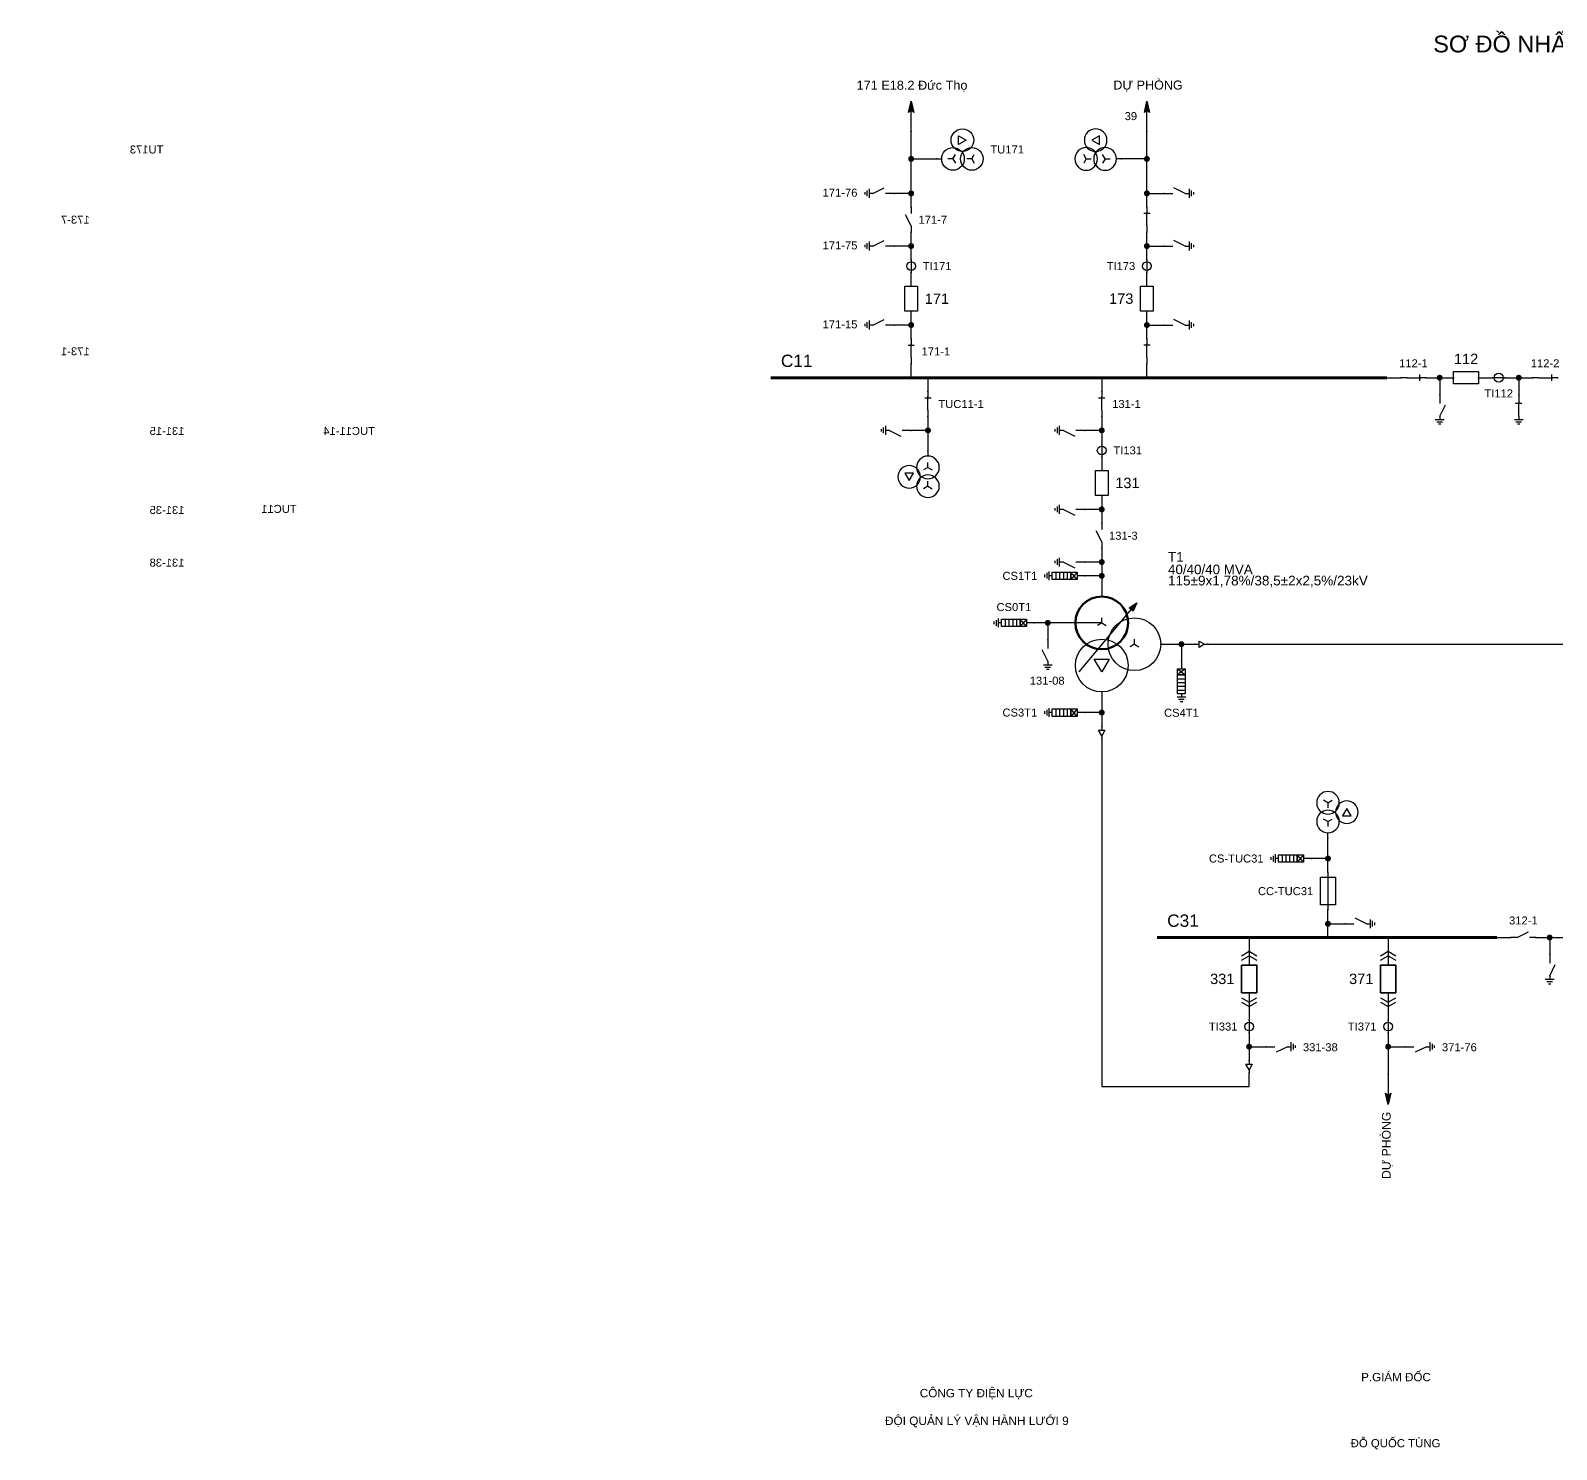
# Model space of a CAD drawing. Header units: millimetres. Extents: x -384 to 411, y 7 to 290.
# Drawn here: x -113.1 to 190.7, y 7.3 to 289.9 of the extents above; entities that cross this region are included whole.
import ezdxf

# ---------------------------------------------------------------- set-up
doc = ezdxf.new("R2010")
doc.units = ezdxf.units.MM
for name, color, linetype, lineweight in [('BUSBAR_110KV', 1, 'Continuous', 50), ('BUSBAR_35KV', 30, 'Continuous', 50), ('HV_110KV', 1, 'Continuous', 25), ('MV_22KV', 5, 'Continuous', 25), ('MV_35KV', 30, 'Continuous', 25)]:
    doc.layers.add(name, color=color, linetype=linetype, lineweight=lineweight)
doc.layers.add('SYM_PORTS', color=8, linetype='Continuous', plot=False)
doc.layers.add('TEXT', color=7, linetype='Continuous')
doc.styles.add('SLD_TEXT', font='arial.ttf')

# ---------------------------------------------------------------- blocks, each defined once
blk = doc.blocks.new('SYM_DISCONNECTOR_CLOSED')
at = {"lineweight": 25}
for points in [[(-0.625, 1.25), (0.625, 1.25)], [(0, 2.5), (0, 1.25)], [(0, -1.25), (0, 1.5)], [(0, -1.25), (0, -2.5)]]:
    blk.add_lwpolyline(points, dxfattribs=at)
at = {"layer": 'SYM_PORTS'}
for p in [(0, 2.5), (0, -2.5)]:
    blk.add_point(p, dxfattribs=at)
blk.add_attdef('DEVICE_CODE', (1.625, -0.5), '', height=2)
blk = doc.blocks.new('SYM_EARTHING_SWITCH_OPEN')
at = {"lineweight": 25}
for points in [[(0, -1.25), (-1.125, 1)], [(0, 3), (0, 1.25)], [(-0.875, -2), (0.875, -2)], [(-0.5625, -2.4375), (0.5625, -2.4375)], [(-0.25, -2.875), (0.25, -2.875)], [(0, -1.25), (0, -2)]]:
    blk.add_lwpolyline(points, dxfattribs=at)
at = {"layer": 'SYM_PORTS'}
blk.add_point((0, 3), dxfattribs=at)
blk.add_attdef('DEVICE_CODE', (1.875, 0), '', height=2)
blk = doc.blocks.new('SYM_CIRCUIT_BREAKER')
at = {"lineweight": 25}
blk.add_lwpolyline([(-1.25, 2.5), (1.25, 2.5), (1.25, -2.5), (-1.25, -2.5)], close=True, dxfattribs=at)
at = {"layer": 'SYM_PORTS'}
for p in [(0, 2.5), (0, -2.5)]:
    blk.add_point(p, dxfattribs=at)
blk.add_attdef('DEVICE_CODE', (2.25, -0.5), '', height=2)
at = {"flags": 1}
blk.add_attdef('RATING', (2.25, -3.5), '', height=2, dxfattribs=at)
blk = doc.blocks.new('SYM_CURRENT_TRANSFORMER')
at = {"lineweight": 25}
blk.add_lwpolyline([(0, 1.25), (0, -1.25)], dxfattribs=at)
blk.add_circle((0, 0), 0.875, dxfattribs=at)
at = {"layer": 'SYM_PORTS'}
for p in [(0, 1.25), (0, -1.25)]:
    blk.add_point(p, dxfattribs=at)
blk.add_attdef('DEVICE_CODE', (1.875, -1.75), '', height=2)
at = {"flags": 1}
blk.add_attdef('RATIO', (1.875, -4.75), '', height=2, dxfattribs=at)
blk = doc.blocks.new('SYM_DISCONNECTOR_OPEN')
at = {"lineweight": 25}
for points in [[(0, -1.25), (-1.125, 1)], [(0, 2.5), (0, 1.25)], [(0, -1.25), (0, -2.5)]]:
    blk.add_lwpolyline(points, dxfattribs=at)
at = {"layer": 'SYM_PORTS'}
for p in [(0, 2.5), (0, -2.5)]:
    blk.add_point(p, dxfattribs=at)
blk.add_attdef('DEVICE_CODE', (1, -0.5), '', height=2)
blk = doc.blocks.new('SYM_VOLTAGE_TRANSFORMER')
at = {"lineweight": 25}
for points in [[(0, 4.625), (0, 3.625)], [(0, 1.375), (-0.8625, 0.875)], [(0, 1.375), (0, 2.375)], [(0, 1.375), (0.8625, 0.875)], [(0, -2.375), (-0.8625, -2.875)], [(0, -2.375), (0, -1.375)], [(0, -2.375), (0.8625, -2.875)]]:
    blk.add_lwpolyline(points, dxfattribs=at)
blk.add_lwpolyline([(2.875, 0.25), (4.625, 0.25), (3.75, -1.25)], close=True, dxfattribs=at)
for centre in [(0, 1.375), (3.75, -0.5), (0, -2.375)]:
    blk.add_circle(centre, 2.25, dxfattribs=at)
at = {"layer": 'SYM_PORTS'}
blk.add_point((0, 4.625), dxfattribs=at)
blk.add_attdef('DEVICE_CODE', (7, 1.625), '', height=2)
at = {"flags": 1}
blk.add_attdef('RATIO', (7, -1.375), '', height=2, dxfattribs=at)
blk = doc.blocks.new('SYM_LINE_FEEDER_ARROW')
blk.add_hatch(color=7).paths.add_polyline_path([(0, -3), (-0.5, -0.75), (0, -1.25), (0.5, -0.75)])
at = {"lineweight": 25}
blk.add_lwpolyline([(0, 3), (0, -1.25)], dxfattribs=at)
blk.add_lwpolyline([(0, -3), (-0.5, -0.75), (0, -1.25), (0.5, -0.75)], close=True, dxfattribs=at)
at = {"layer": 'SYM_PORTS'}
blk.add_point((0, 3), dxfattribs=at)
blk.add_attdef('LINE_NAME', (1.5, 0), '', height=2)
blk = doc.blocks.new('SYM_SURGE_ARRESTER')
at = {"lineweight": 25}
for points in [[(0, 4), (0, 2.5)], [(-0.75, 2.5), (0.75, 1.25)], [(0.75, 2.5), (-0.75, 1.25)], [(-0.75, 0.5), (0.75, 0.5)], [(-0.75, -0.25), (0.75, -0.25)], [(-0.75, -1), (0.75, -1)], [(-0.75, -1.75), (0.75, -1.75)], [(0, -2.5), (0, -3.125)], [(-0.875, -3.125), (0.875, -3.125)], [(-0.5625, -3.5625), (0.5625, -3.5625)], [(-0.25, -4), (0.25, -4)]]:
    blk.add_lwpolyline(points, dxfattribs=at)
for points in [[(-0.75, 2.5), (0.75, 2.5), (0.75, 1.25), (-0.75, 1.25)], [(-0.75, 1.25), (0.75, 1.25), (0.75, -2.5), (-0.75, -2.5)]]:
    blk.add_lwpolyline(points, close=True, dxfattribs=at)
at = {"layer": 'SYM_PORTS'}
blk.add_point((0, 4), dxfattribs=at)
blk.add_attdef('DEVICE_CODE', (1.875, 1), '', height=2)
blk = doc.blocks.new('SYM_TRANSFORMER_3W')
blk.add_hatch(color=7).paths.add_polyline_path([(3.75, 8.25), (3.0125, 6.575), (2.2375, 7.225)])
at = {"lineweight": 25}
for points in [[(-7.75, -5.5), (3.0125, 7.35)], [(-3.25, 4.25), (-8.5, 4.25)], [(-3.25, 4.25), (-4.1125, 3.75)], [(-3.25, 4.25), (-3.25, 5.25)], [(-3.25, 4.25), (-2.3875, 3.75)], [(3.25, 0), (2.3875, -0.5)], [(3.25, 0), (3.25, 1)], [(3.25, 0), (4.1125, -0.5)]]:
    blk.add_lwpolyline(points, dxfattribs=at)
for points in [[(3.75, 8.25), (3.0125, 6.575), (2.2375, 7.225)], [(-4.75, -3), (-1.75, -3), (-3.25, -5.5)]]:
    blk.add_lwpolyline(points, close=True, dxfattribs=at)
at = {"lineweight": 50}
blk.add_circle((-3.25, 4.25), 5.25, dxfattribs=at)
at = {"lineweight": 25}
for centre in [(3.25, 0), (-3.25, -4.25)]:
    blk.add_circle(centre, 5.25, dxfattribs=at)
at = {"layer": 'SYM_PORTS'}
for p in [(-3.25, 9.5), (-8.5, 4.25), (8.5, 0), (-3.25, -9.5)]:
    blk.add_point(p, dxfattribs=at)
blk.add_attdef('DEVICE_CODE', (9.5, 6.5), '', height=2)
at = {"flags": 1}
for tag, p in [('POWER', (9.5, 3.5)), ('VOLTAGE_RATIO', (9.5, 0.5))]:
    blk.add_attdef(tag, p, '', height=2, dxfattribs=at)
blk = doc.blocks.new('SYM_CABLE_TERMINATION')
at = {"lineweight": 25}
blk.add_lwpolyline([(-0.625, 0.5), (0.625, 0.5), (0, -0.625)], close=True, dxfattribs=at)
for points in [[(0, 1.25), (0, 0.5)], [(0, -0.625), (0, -1.25)]]:
    blk.add_lwpolyline(points, dxfattribs=at)
at = {"layer": 'SYM_PORTS'}
for p in [(0, 1.25), (0, -1.25)]:
    blk.add_point(p, dxfattribs=at)
blk = doc.blocks.new('SYM_EARTHING_SWITCH_CLOSED')
at = {"lineweight": 25}
for points in [[(-0.625, 1.25), (0.625, 1.25)], [(0, 3), (0, 1.25)], [(0, -1.25), (0, 1.5)], [(-0.875, -2), (0.875, -2)], [(-0.5625, -2.4375), (0.5625, -2.4375)], [(-0.25, -2.875), (0.25, -2.875)], [(0, -1.25), (0, -2)]]:
    blk.add_lwpolyline(points, dxfattribs=at)
at = {"layer": 'SYM_PORTS'}
blk.add_point((0, 3), dxfattribs=at)
blk.add_attdef('DEVICE_CODE', (1.875, 0), '', height=2)
blk = doc.blocks.new('SYM_DRAWOUT_BREAKER')
at = {"lineweight": 25}
for points in [[(-1.5, 4.625), (0, 5.5), (1.5, 4.625)], [(-1.5, 3.75), (0, 4.625), (1.5, 3.75)], [(0, 5.5), (0, 2.75)], [(0, -2.75), (0, -5.5)], [(-1.5, -3.75), (0, -4.625), (1.5, -3.75)], [(-1.5, -4.625), (0, -5.5), (1.5, -4.625)]]:
    blk.add_lwpolyline(points, dxfattribs=at)
at = {"lineweight": 35}
blk.add_lwpolyline([(-1.5, 2.75), (1.5, 2.75), (1.5, -2.75), (-1.5, -2.75)], close=True, dxfattribs=at)
at = {"layer": 'SYM_PORTS'}
for p in [(0, 5.5), (0, -5.5)]:
    blk.add_point(p, dxfattribs=at)
blk.add_attdef('DEVICE_CODE', (2.5, 2.5), '', height=2)
at = {"flags": 1}
blk.add_attdef('RATING', (2.5, -0.5), '', height=2, dxfattribs=at)
blk = doc.blocks.new('SYM_FUSE_DISCONNECTOR')
at = {"lineweight": 25}
blk.add_lwpolyline([(0, 3.75), (0, -3.75)], dxfattribs=at)
blk.add_lwpolyline([(-1.5, 2.75), (1.5, 2.75), (1.5, -2.75), (-1.5, -2.75)], close=True, dxfattribs=at)
at = {"layer": 'SYM_PORTS'}
for p in [(0, 3.75), (0, -3.75)]:
    blk.add_point(p, dxfattribs=at)
blk.add_attdef('DEVICE_CODE', (2.5, 0.75), '', height=2)
at = {"flags": 1}
blk.add_attdef('RATING', (2.5, -2.25), '', height=2, dxfattribs=at)

msp = doc.modelspace()

# ---------------------------------------------------------------- hatches: boundary and pattern name
at = {"layer": 'HV_110KV'}
h = msp.add_hatch(color=7, dxfattribs=at)
edge = h.paths.add_edge_path()
edge.add_arc((62.2, 264.32), 0.6, 0, 360)
h = msp.add_hatch(color=7, dxfattribs=at)
edge = h.paths.add_edge_path()
edge.add_arc((109.13, 264.32), 0.6, 0, 360)
h = msp.add_hatch(color=7, dxfattribs=at)
edge = h.paths.add_edge_path()
edge.add_arc((62.2, 257.46), 0.6, 0, 360)
h = msp.add_hatch(color=7, dxfattribs=at)
edge = h.paths.add_edge_path()
edge.add_arc((109.13, 257.46), 0.6, 0, 360)
h = msp.add_hatch(color=7, dxfattribs=at)
edge = h.paths.add_edge_path()
edge.add_arc((62.2, 246.97), 0.6, 0, 360)
h = msp.add_hatch(color=7, dxfattribs=at)
edge = h.paths.add_edge_path()
edge.add_arc((109.13, 246.97), 0.6, 0, 360)
h = msp.add_hatch(color=7, dxfattribs=at)
edge = h.paths.add_edge_path()
edge.add_arc((62.2, 231.24), 0.6, 0, 360)
h = msp.add_hatch(color=7, dxfattribs=at)
edge = h.paths.add_edge_path()
edge.add_arc((109.13, 231.24), 0.6, 0, 360)
h = msp.add_hatch(color=7, dxfattribs=at)
edge = h.paths.add_edge_path()
edge.add_arc((167.43, 220.75), 0.6, 0, 360)
h = msp.add_hatch(color=7, dxfattribs=at)
edge = h.paths.add_edge_path()
edge.add_arc((183.17, 220.75), 0.6, 0, 360)
h = msp.add_hatch(color=7, dxfattribs=at)
edge = h.paths.add_edge_path()
edge.add_arc((65.54, 210.26), 0.6, 0, 360)
h = msp.add_hatch(color=7, dxfattribs=at)
edge = h.paths.add_edge_path()
edge.add_arc((100.14, 210.26), 0.6, 0, 360)
h = msp.add_hatch(color=7, dxfattribs=at)
edge = h.paths.add_edge_path()
edge.add_arc((100.14, 194.52), 0.6, 0, 360)
h = msp.add_hatch(color=7, dxfattribs=at)
edge = h.paths.add_edge_path()
edge.add_arc((100.14, 184.03), 0.6, 0, 360)
h = msp.add_hatch(color=7, dxfattribs=at)
edge = h.paths.add_edge_path()
edge.add_arc((100.14, 181.29), 0.6, 0, 360)
h = msp.add_hatch(color=7, dxfattribs=at)
edge = h.paths.add_edge_path()
edge.add_arc((89.4, 171.92), 0.6, 0, 360)
at = {"layer": 'MV_22KV'}
h = msp.add_hatch(color=7, dxfattribs=at)
edge = h.paths.add_edge_path()
edge.add_arc((116.01, 167.67), 0.6, 0, 360)
at = {"layer": 'MV_35KV'}
h = msp.add_hatch(color=7, dxfattribs=at)
edge = h.paths.add_edge_path()
edge.add_arc((100.14, 154.05), 0.6, 0, 360)
h = msp.add_hatch(color=7, dxfattribs=at)
edge = h.paths.add_edge_path()
edge.add_arc((145.19, 124.98), 0.6, 0, 360)
h = msp.add_hatch(color=7, dxfattribs=at)
edge = h.paths.add_edge_path()
edge.add_arc((145.19, 111.99), 0.6, 0, 360)
h = msp.add_hatch(color=7, dxfattribs=at)
edge = h.paths.add_edge_path()
edge.add_arc((189.33, 109.25), 0.6, 0, 360)
h = msp.add_hatch(color=7, dxfattribs=at)
edge = h.paths.add_edge_path()
edge.add_arc((129.49, 87.51), 0.6, 0, 360)
h = msp.add_hatch(color=7, dxfattribs=at)
edge = h.paths.add_edge_path()
edge.add_arc((157.17, 87.51), 0.6, 0, 360)

# ---------------------------------------------------------------- linework, layer by layer
at = {"layer": 'BUSBAR_110KV', "const_width": 0.604}
msp.add_lwpolyline([(34.25, 220.75), (156.95, 220.75)], dxfattribs=at)
at = {"layer": 'BUSBAR_35KV', "const_width": 0.604}
msp.add_lwpolyline([(111.16, 109.25), (178.84, 109.25)], dxfattribs=at)
at = {"layer": 'HV_110KV'}
for points in [[(62.2, 264.32), (62.2, 269.81)], [(109.13, 264.32), (109.13, 269.81)], [(62.2, 257.46), (62.2, 264.32)], [(62.2, 264.32), (67.28, 264.32)], [(109.13, 264.32), (104.06, 264.32)], [(109.13, 257.46), (109.13, 264.32)], [(62.2, 257.46), (58.82, 257.46)], [(62.2, 254.72), (62.2, 257.46)], [(109.13, 254.72), (109.13, 257.46)], [(109.13, 257.46), (112.52, 257.46)], [(62.2, 246.97), (62.2, 249.72)], [(109.13, 246.97), (109.13, 249.72)], [(62.2, 246.97), (58.82, 246.97)], [(62.2, 244.23), (62.2, 246.97)], [(109.13, 244.23), (109.13, 246.97)], [(109.13, 246.97), (112.52, 246.97)], [(62.2, 238.98), (62.2, 241.73)], [(109.13, 238.98), (109.13, 241.73)], [(62.2, 231.24), (62.2, 233.98)], [(109.13, 231.24), (109.13, 233.98)], [(62.2, 231.24), (58.82, 231.24)], [(62.2, 228.49), (62.2, 231.24)], [(109.13, 228.49), (109.13, 231.24)], [(109.13, 231.24), (112.52, 231.24)], [(62.2, 220.75), (62.2, 223.49)], [(109.13, 220.75), (109.13, 223.49)], [(65.54, 220.75), (65.54, 218)], [(100.14, 220.75), (100.14, 218)], [(156.95, 220.75), (159.69, 220.75)], [(164.69, 220.75), (167.43, 220.75)], [(167.43, 220.75), (167.43, 217.36)], [(167.43, 220.75), (170.18, 220.75)], [(175.18, 220.75), (177.92, 220.75)], [(180.42, 220.75), (183.17, 220.75)], [(183.17, 220.75), (183.17, 217.36)], [(183.17, 220.75), (185.91, 220.75)], [(65.54, 213), (65.54, 210.26)], [(100.14, 213), (100.14, 210.26)], [(65.54, 210.26), (62.16, 210.26)], [(65.54, 210.26), (65.54, 206.14)], [(100.14, 210.26), (96.76, 210.26)], [(100.14, 210.26), (100.14, 207.51)], [(100.14, 205.01), (100.14, 202.27)], [(100.14, 194.52), (96.76, 194.52)], [(100.14, 197.27), (100.14, 194.52)], [(100.14, 194.52), (100.14, 191.78)], [(100.14, 186.78), (100.14, 184.03)], [(100.14, 184.03), (96.76, 184.03)], [(100.14, 184.03), (100.14, 181.29)], [(100.14, 181.29), (96.76, 181.29)], [(100.14, 181.29), (100.14, 177.17)], [(89.4, 171.92), (86.66, 171.92)], [(94.89, 171.92), (89.4, 171.92)], [(89.4, 171.92), (89.4, 168.54)]]:
    msp.add_lwpolyline(points, dxfattribs=at)
at = {"layer": 'MV_22KV'}
for points in [[(121.26, 167.67), (123.96, 167.67), (229.5, 167.67), (229.5, 155.49), (322.5, 155.49), (322.5, 191.49), (388.87, 191.49), (388.87, 170.54), (386.17, 170.54)], [(111.89, 167.67), (116.01, 167.67)], [(116.01, 167.67), (116.01, 164.29)], [(116.01, 167.67), (118.76, 167.67)]]:
    msp.add_lwpolyline(points, dxfattribs=at)
at = {"layer": 'MV_35KV'}
for points in [[(100.14, 158.17), (100.14, 154.05)], [(100.14, 154.05), (96.76, 154.05)], [(100.14, 154.05), (100.14, 151.31)], [(100.14, 148.81), (100.14, 146.11), (100.14, 79.57), (129.49, 79.57), (129.49, 82.27)], [(145.19, 124.98), (145.19, 129.1)], [(145.19, 124.98), (141.81, 124.98)], [(145.19, 122.24), (145.19, 124.98)], [(145.19, 111.99), (145.19, 114.74)], [(145.19, 109.25), (145.19, 111.99)], [(145.19, 111.99), (148.58, 111.99)], [(129.49, 109.25), (129.49, 106.5)], [(157.17, 109.25), (157.17, 106.5)], [(178.84, 109.25), (181.58, 109.25)], [(186.58, 109.25), (189.33, 109.25)], [(189.33, 109.25), (189.33, 105.86)], [(189.33, 109.25), (192.07, 109.25)], [(129.49, 95.5), (129.49, 92.76)], [(157.17, 95.5), (157.17, 92.76)], [(129.49, 90.26), (129.49, 87.51)], [(157.17, 90.26), (157.17, 87.51)], [(129.49, 87.51), (132.88, 87.51)], [(129.49, 87.51), (129.49, 84.77)], [(157.17, 87.51), (160.55, 87.51)], [(157.17, 87.51), (157.17, 82.02)]]:
    msp.add_lwpolyline(points, dxfattribs=at)

# ---------------------------------------------------------------- block references
at = {"layer": 'HV_110KV', "rotation": 180}
for p in [(62.2, 272.81), (109.13, 272.81)]:
    msp.add_blockref('SYM_LINE_FEEDER_ARROW', p, dxfattribs=at)
at = {"layer": 'HV_110KV'}
ref = msp.add_blockref('SYM_VOLTAGE_TRANSFORMER', (99.43, 264.32), dxfattribs=dict(at, xscale=-1, rotation=270))
ref.add_attrib('DEVICE_CODE', 'TU173', (86.68, 265.41), dxfattribs={"layer": 'TEXT', "extrusion": (0, 0, -1), "height": 1.594, "style": 'SLD_TEXT'})
ref = msp.add_blockref('SYM_VOLTAGE_TRANSFORMER', (71.9, 264.32), dxfattribs=dict(at, rotation=90))
ref.add_attrib('DEVICE_CODE', 'TU171', (77.98, 265.41), dxfattribs={"layer": 'TEXT', "height": 1.594, "style": 'SLD_TEXT'})
ref = msp.add_blockref('SYM_EARTHING_SWITCH_OPEN', (115.52, 257.46), dxfattribs=dict(at, xscale=-1, rotation=90))
ref.add_attrib('DEVICE_CODE', '173-76', (119.84, 256.8), dxfattribs={"layer": 'TEXT', "extrusion": (0, 0, -1), "height": 1.594, "style": 'SLD_TEXT'})
ref = msp.add_blockref('SYM_EARTHING_SWITCH_OPEN', (55.82, 257.46), dxfattribs=dict(at, rotation=270))
ref.add_attrib('DEVICE_CODE', '171-76', (44.57, 256.8), dxfattribs={"layer": 'TEXT', "height": 1.594, "style": 'SLD_TEXT'})
ref = msp.add_blockref('SYM_DISCONNECTOR_CLOSED', (109.13, 252.22), dxfattribs=dict(at, xscale=-1))
ref.add_attrib('DEVICE_CODE', '173-7', (101.37, 251.43), dxfattribs={"layer": 'TEXT', "extrusion": (0, 0, -1), "height": 1.594, "style": 'SLD_TEXT'})
ref = msp.add_blockref('SYM_DISCONNECTOR_OPEN', (62.2, 252.22), dxfattribs=at)
ref.add_attrib('DEVICE_CODE', '171-7', (63.66, 251.42), dxfattribs={"layer": 'TEXT', "height": 1.594, "style": 'SLD_TEXT'})
ref = msp.add_blockref('SYM_EARTHING_SWITCH_OPEN', (115.52, 246.97), dxfattribs=dict(at, xscale=-1, rotation=90))
ref.add_attrib('DEVICE_CODE', '173-75', (119.84, 246.31), dxfattribs={"layer": 'TEXT', "extrusion": (0, 0, -1), "height": 1.594, "style": 'SLD_TEXT'})
ref = msp.add_blockref('SYM_EARTHING_SWITCH_OPEN', (55.82, 246.97), dxfattribs=dict(at, rotation=270))
ref.add_attrib('DEVICE_CODE', '171-75', (44.57, 246.31), dxfattribs={"layer": 'TEXT', "height": 1.594, "style": 'SLD_TEXT'})
ref = msp.add_blockref('SYM_CURRENT_TRANSFORMER', (62.2, 242.98), dxfattribs=at)
ref.add_attrib('DEVICE_CODE', 'TI171', (64.53, 242.18), dxfattribs={"layer": 'TEXT', "height": 1.594, "style": 'SLD_TEXT'})
ref = msp.add_blockref('SYM_CURRENT_TRANSFORMER', (109.13, 242.98), dxfattribs=at)
ref.add_attrib('DEVICE_CODE', 'TI173', (101.12, 242.19), dxfattribs={"layer": 'TEXT', "height": 1.594, "style": 'SLD_TEXT'})
ref = msp.add_blockref('SYM_CIRCUIT_BREAKER', (62.2, 236.48), dxfattribs=at)
ref.add_attrib('DEVICE_CODE', '171', (64.91, 235.44), dxfattribs={"layer": 'TEXT', "height": 2.072, "style": 'SLD_TEXT'})
ref = msp.add_blockref('SYM_CIRCUIT_BREAKER', (109.13, 236.48), dxfattribs=at)
ref.add_attrib('DEVICE_CODE', '173', (101.61, 235.46), dxfattribs={"layer": 'TEXT', "height": 2.074, "style": 'SLD_TEXT'})
ref = msp.add_blockref('SYM_EARTHING_SWITCH_OPEN', (115.52, 231.24), dxfattribs=dict(at, xscale=-1, rotation=90))
ref.add_attrib('DEVICE_CODE', '173-15', (119.84, 230.58), dxfattribs={"layer": 'TEXT', "extrusion": (0, 0, -1), "height": 1.594, "style": 'SLD_TEXT'})
ref = msp.add_blockref('SYM_EARTHING_SWITCH_OPEN', (55.82, 231.24), dxfattribs=dict(at, rotation=270))
ref.add_attrib('DEVICE_CODE', '171-15', (44.57, 230.58), dxfattribs={"layer": 'TEXT', "height": 1.594, "style": 'SLD_TEXT'})
ref = msp.add_blockref('SYM_DISCONNECTOR_CLOSED', (109.13, 225.99), dxfattribs=dict(at, xscale=-1))
ref.add_attrib('DEVICE_CODE', '173-1', (101.37, 225.21), dxfattribs={"layer": 'TEXT', "extrusion": (0, 0, -1), "height": 1.594, "style": 'SLD_TEXT'})
ref = msp.add_blockref('SYM_DISCONNECTOR_CLOSED', (62.2, 225.99), dxfattribs=at)
ref.add_attrib('DEVICE_CODE', '171-1', (64.28, 225.19), dxfattribs={"layer": 'TEXT', "height": 1.594, "style": 'SLD_TEXT'})
ref = msp.add_blockref('SYM_CIRCUIT_BREAKER', (172.68, 220.75), dxfattribs=dict(at, rotation=270))
ref.add_attrib('DEVICE_CODE', '112', (170.27, 223.45), dxfattribs={"layer": 'TEXT', "height": 2.072, "style": 'SLD_TEXT'})
ref = msp.add_blockref('SYM_DISCONNECTOR_CLOSED', (162.19, 220.75), dxfattribs=dict(at, rotation=270))
ref.add_attrib('DEVICE_CODE', '112-1', (159.35, 222.82), dxfattribs={"layer": 'TEXT', "height": 1.594, "style": 'SLD_TEXT'})
ref = msp.add_blockref('SYM_DISCONNECTOR_CLOSED', (188.41, 220.75), dxfattribs=dict(at, rotation=270))
ref.add_attrib('DEVICE_CODE', '112-2', (185.57, 222.82), dxfattribs={"layer": 'TEXT', "height": 1.594, "style": 'SLD_TEXT'})
ref = msp.add_blockref('SYM_CURRENT_TRANSFORMER', (179.17, 220.75), dxfattribs=dict(at, rotation=270))
ref.add_attrib('DEVICE_CODE', 'TI112', (176.33, 216.82), dxfattribs={"layer": 'TEXT', "height": 1.594, "style": 'SLD_TEXT'})
ref = msp.add_blockref('SYM_DISCONNECTOR_CLOSED', (261.57, 215.5), dxfattribs=dict(at, xscale=-1))
ref.add_attrib('DEVICE_CODE', '132-2', (253.8, 214.72), dxfattribs={"layer": 'TEXT', "extrusion": (0, 0, -1), "height": 1.594, "style": 'SLD_TEXT'})
ref = msp.add_blockref('SYM_EARTHING_SWITCH_CLOSED', (183.17, 214.36), dxfattribs=dict(at, xscale=-1))
ref.add_attrib('DEVICE_CODE', '112-25', (179.71, 208.44), dxfattribs={"layer": 'TEXT', "extrusion": (0, 0, -1), "height": 1.594, "style": 'SLD_TEXT'})
ref = msp.add_blockref('SYM_EARTHING_SWITCH_OPEN', (167.43, 214.36), dxfattribs=dict(at, xscale=-1))
ref.add_attrib('DEVICE_CODE', '112-15', (164.1, 208.44), dxfattribs={"layer": 'TEXT', "extrusion": (0, 0, -1), "height": 1.594, "style": 'SLD_TEXT'})
ref = msp.add_blockref('SYM_DISCONNECTOR_CLOSED', (65.54, 215.5), dxfattribs=at)
ref.add_attrib('DEVICE_CODE', 'TUC11-1', (67.62, 214.71), dxfattribs={"layer": 'TEXT', "height": 1.594, "style": 'SLD_TEXT'})
ref = msp.add_blockref('SYM_DISCONNECTOR_CLOSED', (100.14, 215.5), dxfattribs=at)
ref.add_attrib('DEVICE_CODE', '131-1', (102.22, 214.72), dxfattribs={"layer": 'TEXT', "height": 1.594, "style": 'SLD_TEXT'})
ref = msp.add_blockref('SYM_EARTHING_SWITCH_OPEN', (212.28, 210.26), dxfattribs=dict(at, xscale=-1, rotation=270))
ref.add_attrib('DEVICE_CODE', 'TUC12-24', (197.69, 209.34), dxfattribs={"layer": 'TEXT', "extrusion": (0, 0, -1), "height": 1.594, "style": 'SLD_TEXT'})
ref = msp.add_blockref('SYM_EARTHING_SWITCH_OPEN', (93.76, 210.26), dxfattribs=dict(at, xscale=-1, rotation=270))
ref.add_attrib('DEVICE_CODE', '131-15', (82.5, 209.35), dxfattribs={"layer": 'TEXT', "extrusion": (0, 0, -1), "height": 1.594, "style": 'SLD_TEXT'})
ref = msp.add_blockref('SYM_EARTHING_SWITCH_OPEN', (59.16, 210.26), dxfattribs=dict(at, xscale=-1, rotation=270))
ref.add_attrib('DEVICE_CODE', 'TUC11-14', (44.57, 209.34), dxfattribs={"layer": 'TEXT', "extrusion": (0, 0, -1), "height": 1.594, "style": 'SLD_TEXT'})
ref = msp.add_blockref('SYM_CURRENT_TRANSFORMER', (100.14, 206.26), dxfattribs=at)
ref.add_attrib('DEVICE_CODE', 'TI131', (102.47, 205.48), dxfattribs={"layer": 'TEXT', "height": 1.594, "style": 'SLD_TEXT'})
ref = msp.add_blockref('SYM_VOLTAGE_TRANSFORMER', (218.67, 201.51), dxfattribs=dict(at, xscale=-1))
ref.add_attrib('DEVICE_CODE', 'TUC12', (213.27, 193.82), dxfattribs={"layer": 'TEXT', "extrusion": (0, 0, -1), "height": 1.594, "style": 'SLD_TEXT'})
ref = msp.add_blockref('SYM_VOLTAGE_TRANSFORMER', (65.54, 201.51), dxfattribs=dict(at, xscale=-1))
ref.add_attrib('DEVICE_CODE', 'TUC11', (60.14, 193.82), dxfattribs={"layer": 'TEXT', "extrusion": (0, 0, -1), "height": 1.594, "style": 'SLD_TEXT'})
ref = msp.add_blockref('SYM_CIRCUIT_BREAKER', (100.14, 199.77), dxfattribs=at)
ref.add_attrib('DEVICE_CODE', '131', (102.84, 198.75), dxfattribs={"layer": 'TEXT', "height": 2.074, "style": 'SLD_TEXT'})
ref = msp.add_blockref('SYM_EARTHING_SWITCH_OPEN', (93.76, 194.52), dxfattribs=dict(at, xscale=-1, rotation=270))
ref.add_attrib('DEVICE_CODE', '131-35', (82.5, 193.61), dxfattribs={"layer": 'TEXT', "extrusion": (0, 0, -1), "height": 1.594, "style": 'SLD_TEXT'})
ref = msp.add_blockref('SYM_DISCONNECTOR_CLOSED', (261.57, 189.28), dxfattribs=dict(at, xscale=-1))
ref.add_attrib('DEVICE_CODE', '132-3', (253.8, 188.49), dxfattribs={"layer": 'TEXT', "extrusion": (0, 0, -1), "height": 1.594, "style": 'SLD_TEXT'})
ref = msp.add_blockref('SYM_DISCONNECTOR_OPEN', (100.14, 189.28), dxfattribs=at)
ref.add_attrib('DEVICE_CODE', '131-3', (101.59, 188.49), dxfattribs={"layer": 'TEXT', "height": 1.594, "style": 'SLD_TEXT'})
ref = msp.add_blockref('SYM_TRANSFORMER_3W', (103.39, 167.67), dxfattribs=at)
ref.add_attrib('DEVICE_CODE', 'T1', (113.34, 184.12), dxfattribs={"layer": 'TEXT', "height": 1.898, "style": 'SLD_TEXT'})
ref = msp.add_blockref('SYM_EARTHING_SWITCH_OPEN', (93.76, 184.03), dxfattribs=dict(at, xscale=-1, rotation=270))
ref.add_attrib('DEVICE_CODE', '131-38', (82.5, 183.12), dxfattribs={"layer": 'TEXT', "extrusion": (0, 0, -1), "height": 1.594, "style": 'SLD_TEXT'})
ref = msp.add_blockref('SYM_SURGE_ARRESTER', (92.76, 181.29), dxfattribs=dict(at, rotation=270))
ref.add_attrib('DEVICE_CODE', 'CS1T1', (80.38, 180.49), dxfattribs={"layer": 'TEXT', "height": 1.594, "style": 'SLD_TEXT'})
ref = msp.add_blockref('SYM_SURGE_ARRESTER', (82.66, 171.92), dxfattribs=dict(at, rotation=270))
ref.add_attrib('DEVICE_CODE', 'CS0T1', (79.19, 174.27), dxfattribs={"layer": 'TEXT', "height": 1.594, "style": 'SLD_TEXT'})
ref = msp.add_blockref('SYM_EARTHING_SWITCH_OPEN', (89.4, 165.54), dxfattribs=at)
ref.add_attrib('DEVICE_CODE', '131-08', (85.81, 159.61), dxfattribs={"layer": 'TEXT', "height": 1.594, "style": 'SLD_TEXT'})
at = {"layer": 'MV_22KV', "rotation": 90}
msp.add_blockref('SYM_CABLE_TERMINATION', (120.01, 167.67), dxfattribs=at)
at = {"layer": 'MV_22KV'}
ref = msp.add_blockref('SYM_SURGE_ARRESTER', (116.01, 160.29), dxfattribs=at)
ref.add_attrib('DEVICE_CODE', 'CS4T1', (112.55, 153.22), dxfattribs={"layer": 'TEXT', "height": 1.594, "style": 'SLD_TEXT'})
at = {"layer": 'MV_35KV'}
ref = msp.add_blockref('SYM_SURGE_ARRESTER', (92.76, 154.05), dxfattribs=dict(at, rotation=270))
ref.add_attrib('DEVICE_CODE', 'CS3T1', (80.38, 153.26), dxfattribs={"layer": 'TEXT', "height": 1.594, "style": 'SLD_TEXT'})
for name, p in [('SYM_CABLE_TERMINATION', (100.14, 150.06)), ('SYM_CABLE_TERMINATION', (129.49, 83.52)), ('SYM_LINE_FEEDER_ARROW', (157.17, 79.02))]:
    msp.add_blockref(name, p, dxfattribs=at)
ref = msp.add_blockref('SYM_VOLTAGE_TRANSFORMER', (145.19, 133.72), dxfattribs=dict(at, xscale=-1, rotation=180))
ref.add_attrib('DEVICE_CODE', 'TUC31', (143.54, 139.83), dxfattribs={"layer": 'TEXT', "extrusion": (0, 0, -1), "height": 1.594, "style": 'SLD_TEXT'})
ref = msp.add_blockref('SYM_VOLTAGE_TRANSFORMER', (233.54, 130.98), dxfattribs=dict(at, xscale=-1, rotation=180))
ref.add_attrib('DEVICE_CODE', 'TUC32', (231.89, 137.08), dxfattribs={"layer": 'TEXT', "extrusion": (0, 0, -1), "height": 1.594, "style": 'SLD_TEXT'})
ref = msp.add_blockref('SYM_SURGE_ARRESTER', (137.81, 124.98), dxfattribs=dict(at, rotation=270))
ref.add_attrib('DEVICE_CODE', 'CS-TUC31', (121.48, 124.19), dxfattribs={"layer": 'TEXT', "height": 1.594, "style": 'SLD_TEXT'})
ref = msp.add_blockref('SYM_FUSE_DISCONNECTOR', (145.19, 118.49), dxfattribs=at)
ref.add_attrib('DEVICE_CODE', 'CC-TUC31', (131.24, 117.69), dxfattribs={"layer": 'TEXT', "height": 1.594, "style": 'SLD_TEXT'})
ref = msp.add_blockref('SYM_EARTHING_SWITCH_OPEN', (239.93, 111.99), dxfattribs=dict(at, xscale=-1, rotation=90))
ref.add_attrib('DEVICE_CODE', 'TUC32-24', (244.25, 111.32), dxfattribs={"layer": 'TEXT', "extrusion": (0, 0, -1), "height": 1.594, "style": 'SLD_TEXT'})
ref = msp.add_blockref('SYM_EARTHING_SWITCH_OPEN', (151.58, 111.99), dxfattribs=dict(at, xscale=-1, rotation=90))
ref.add_attrib('DEVICE_CODE', 'TUC31-14', (155.9, 111.32), dxfattribs={"layer": 'TEXT', "extrusion": (0, 0, -1), "height": 1.594, "style": 'SLD_TEXT'})
ref = msp.add_blockref('SYM_DISCONNECTOR_OPEN', (184.08, 109.25), dxfattribs=dict(at, rotation=270))
ref.add_attrib('DEVICE_CODE', '312-1', (181.24, 111.85), dxfattribs={"layer": 'TEXT', "height": 1.594, "style": 'SLD_TEXT'})
ref = msp.add_blockref('SYM_DRAWOUT_BREAKER', (129.49, 101), dxfattribs=at)
ref.add_attrib('DEVICE_CODE', '331', (121.72, 99.98), dxfattribs={"layer": 'TEXT', "height": 2.074, "style": 'SLD_TEXT'})
ref = msp.add_blockref('SYM_DRAWOUT_BREAKER', (157.17, 101), dxfattribs=at)
ref.add_attrib('DEVICE_CODE', '371', (149.39, 99.98), dxfattribs={"layer": 'TEXT', "height": 2.074, "style": 'SLD_TEXT'})
ref = msp.add_blockref('SYM_EARTHING_SWITCH_OPEN', (205.06, 102.86), dxfattribs=dict(at, xscale=-1))
ref.add_attrib('DEVICE_CODE', '312-25', (201.72, 96.94), dxfattribs={"layer": 'TEXT', "extrusion": (0, 0, -1), "height": 1.594, "style": 'SLD_TEXT'})
ref = msp.add_blockref('SYM_EARTHING_SWITCH_OPEN', (189.33, 102.86), dxfattribs=dict(at, xscale=-1))
ref.add_attrib('DEVICE_CODE', '312-15', (185.99, 96.94), dxfattribs={"layer": 'TEXT', "extrusion": (0, 0, -1), "height": 1.594, "style": 'SLD_TEXT'})
ref = msp.add_blockref('SYM_CURRENT_TRANSFORMER', (129.49, 91.51), dxfattribs=at)
ref.add_attrib('DEVICE_CODE', 'TI331', (121.48, 90.72), dxfattribs={"layer": 'TEXT', "height": 1.594, "style": 'SLD_TEXT'})
ref = msp.add_blockref('SYM_CURRENT_TRANSFORMER', (157.17, 91.51), dxfattribs=at)
ref.add_attrib('DEVICE_CODE', 'TI371', (149.15, 90.72), dxfattribs={"layer": 'TEXT', "height": 1.594, "style": 'SLD_TEXT'})
ref = msp.add_blockref('SYM_EARTHING_SWITCH_OPEN', (230.84, 87.51), dxfattribs=dict(at, xscale=-1, rotation=270))
ref.add_attrib('DEVICE_CODE', '332-38', (219.59, 86.6), dxfattribs={"layer": 'TEXT', "extrusion": (0, 0, -1), "height": 1.594, "style": 'SLD_TEXT'})
ref = msp.add_blockref('SYM_EARTHING_SWITCH_OPEN', (135.88, 87.51), dxfattribs=dict(at, rotation=90))
ref.add_attrib('DEVICE_CODE', '331-38', (140.2, 86.6), dxfattribs={"layer": 'TEXT', "height": 1.594, "style": 'SLD_TEXT'})
ref = msp.add_blockref('SYM_EARTHING_SWITCH_OPEN', (163.55, 87.51), dxfattribs=dict(at, rotation=90))
ref.add_attrib('DEVICE_CODE', '371-76', (167.88, 86.6), dxfattribs={"layer": 'TEXT', "height": 1.594, "style": 'SLD_TEXT'})
ref = msp.add_blockref('SYM_EARTHING_SWITCH_OPEN', (259.87, 85.77), dxfattribs=dict(at, xscale=-1, rotation=270))
ref.add_attrib('DEVICE_CODE', 'T301-15', (247.26, 84.86), dxfattribs={"layer": 'TEXT', "extrusion": (0, 0, -1), "height": 1.594, "style": 'SLD_TEXT'})

# ---------------------------------------------------------------- texts
at = {"layer": 'TEXT', "attachment_point": 7, "style": 'SLD_TEXT'}
for s, insert, char_height in [('SƠ ĐỒ NHẤT THỨ TRẠM 110KV THẠCH KHÊ', (166.15, 284.8), 3.3478), ('171 E18.2 Đức Thọ', (51.33, 277.7), 1.8105), ('DỰ PHÒNG', (102.45, 277.75), 1.791), ('39', (104.71, 272.03), 1.594), ('C11', (36.27, 222.85), 2.455), ('40/40/40 MVA', (113.34, 181.59), 1.9055), ('115±9x1,78%/38,5±2x2,5%/23kV', (113.34, 179.02), 1.9278), ('C31', (113.18, 111.35), 2.457), ('P.GIÁM ĐỐC', (151.79, 20.85), 1.656), ('CÔNG TY ĐIỆN LỰC', (63.91, 17.3), 1.6731), ('ĐỘI QUẢN LÝ VẬN HÀNH LƯỚI 9', (56.98, 11.69), 1.6848), ('ĐỖ QUỐC TÙNG', (149.71, 7.28), 1.6205)]:
    msp.add_mtext(s, dxfattribs=dict(at, insert=insert, char_height=char_height))
at = {"layer": 'TEXT', "insert": (158.06, 61.15), "char_height": 1.74, "attachment_point": 7, "rotation": 90, "style": 'SLD_TEXT'}
msp.add_mtext('DỰ PHÒNG', dxfattribs=at)

doc.saveas('drawing.dxf')
